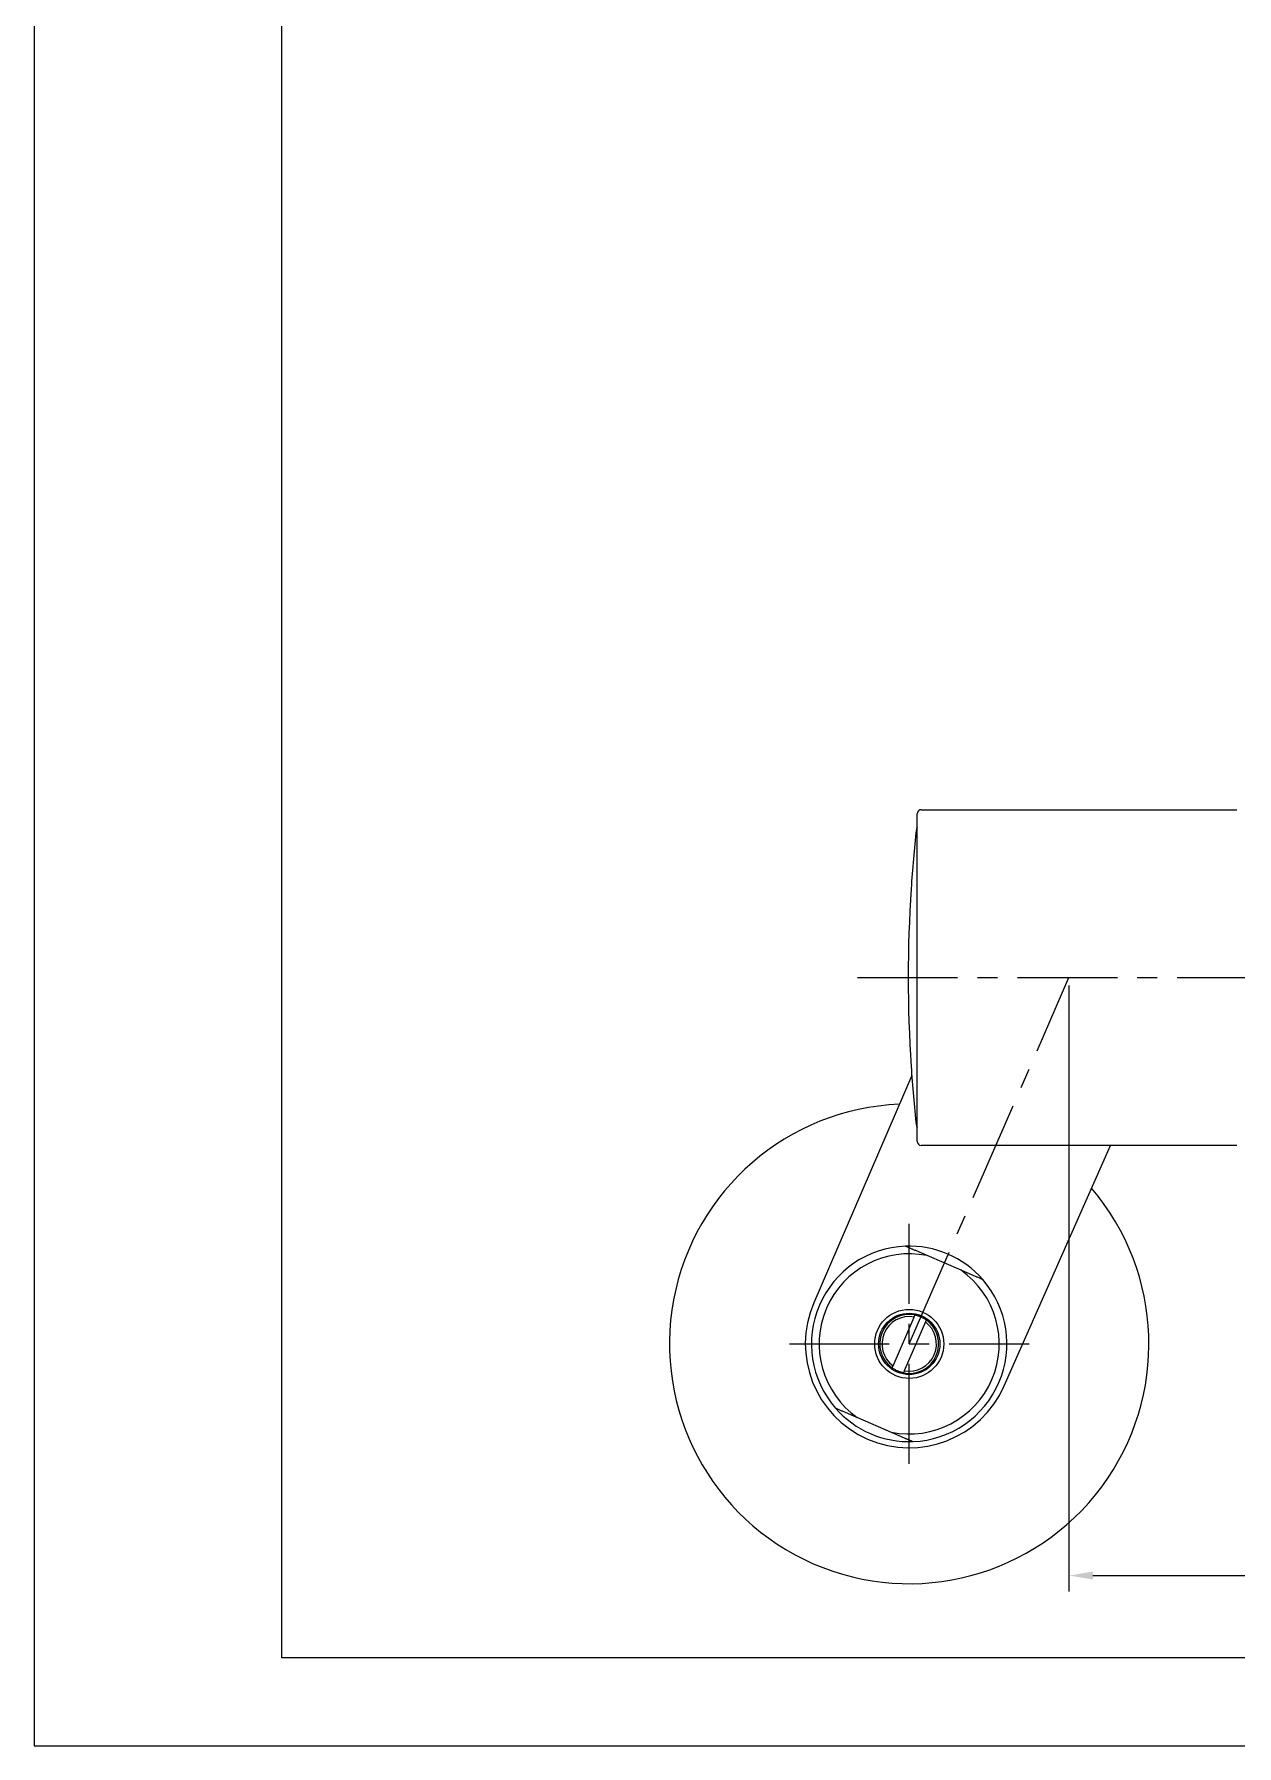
# Model space of a CAD drawing. Header units: millimetres. Extents: x 2029 to 2623, y -1230 to -810.
# Drawn here: x 2028.9 to 2179.4, y -1229.7 to -1015.5 of the extents above; entities that cross this region are included whole.
import ezdxf

# ---------------------------------------------------------------- set-up
doc = ezdxf.new("R2010")
doc.units = ezdxf.units.MM
doc.header["$LTSCALE"] = 10
doc.linetypes.add('CENTER', pattern=[2, 1.25, -0.25, 0.25, -0.25])
doc.layers.get('0').update_dxf_attribs({"color": 2})
for name, color, linetype in [('00_COMPONENTS', 7, 'Continuous'), ('1', 1, 'CENTER'), ('CENTER', 1, 'CENTER'), ('CL', 1, 'CENTER'), ('DIM', 2, 'Continuous'), ('DWG', 7, 'Continuous')]:
    doc.layers.add(name, color=color, linetype=linetype)

msp = doc.modelspace()

# ---------------------------------------------------------------- linework, layer by layer
at = {"color": 4}
for p, q in [((2059.9, -1218.65), (2059.9, -843.65)), ((2608.9, -1218.65), (2059.9, -1218.65))]:
    msp.add_line(p, q, dxfattribs=at)
msp.add_lwpolyline([(2622.9, -1229.65), (2622.9, -809.65), (2028.9, -809.65), (2028.9, -1229.65)], close=True)
at = {"color": 0, "lineweight": 5}
msp.add_arc((2139.91, -1154.05), 0.5, 180, 270, dxfattribs=at)
at = {"layer": '00_COMPONENTS', "lineweight": 5}
for p, q in [((2138.74, -1145.79), (2126.47, -1174.23)), ((2150.3, -1184.63), (2163.59, -1154.55))]:
    msp.add_line(p, q, dxfattribs=at)
for radius, start, end in [(30, 92.3569, 40.4887), (13, 156.6745, 246.4218), (13, 246.4218, 336.1691)]:
    msp.add_arc((2138.41, -1179.38), radius, start, end, dxfattribs=at)
at = {"layer": '1', "color": 7, "linetype": 'Continuous', "lineweight": 5}
for p, q in [((2144.9, -1170.16), (2140.65, -1168.33)), ((2136.39, -1182.12), (2139.02, -1176.03)), ((2140.43, -1176.63), (2137.8, -1182.73)), ((2131.92, -1188.59), (2136.16, -1190.42))]:
    msp.add_line(p, q, dxfattribs=at)
for radius in [4.32, 3.84]:
    msp.add_circle((2138.41, -1179.38), radius, dxfattribs=at)
for radius, start, end in [(12.23, 92.2575, 221.0915), (11.27, 78.5148, 234.8342), (12.23, 41.0915, 92.2575), (11.27, 258.5148, 54.8342), (12.23, 272.2575, 41.0915), (3.69, 78.6675, 234.6815), (3.41, 79.6981, 233.6509), (3.69, 258.6675, 54.6815), (3.41, 259.6981, 53.6509), (12.23, 221.0915, 272.2575)]:
    msp.add_arc((2138.41, -1179.38), radius, start, end, dxfattribs=at)
for points, knots in [([(2140.65, -1168.33), (2140.53, -1168.28), (2140.4, -1168.22), (2140.15, -1168.11), (2140.02, -1168.06), (2139.77, -1167.95), (2139.64, -1167.89), (2139.39, -1167.78), (2139.26, -1167.73), (2139.07, -1167.65), (2139.01, -1167.62), (2138.92, -1167.58), (2138.89, -1167.57), (2138.82, -1167.54), (2138.79, -1167.53), (2138.7, -1167.49), (2138.64, -1167.46), (2138.55, -1167.42), (2138.52, -1167.41), (2138.46, -1167.39), (2138.43, -1167.37), (2138.35, -1167.34), (2138.29, -1167.31), (2138.21, -1167.28), (2138.19, -1167.27), (2138.15, -1167.25), (2138.14, -1167.25), (2138.11, -1167.23), (2138.1, -1167.23), (2138.07, -1167.21), (2138.04, -1167.21), (2138.02, -1167.19), (2138.01, -1167.19), (2137.99, -1167.18), (2137.98, -1167.18), (2137.96, -1167.17), (2137.95, -1167.16), (2137.94, -1167.16), (2137.93, -1167.16), (2137.93, -1167.16), (2137.93, -1167.15), (2137.93, -1167.15)], [0, 0, 0, 0, 0.125, 0.125, 0.25, 0.25, 0.375, 0.375, 0.5, 0.5, 0.5625, 0.5625, 0.59375, 0.59375, 0.625, 0.625, 0.6875, 0.6875, 0.71875, 0.71875, 0.75, 0.75, 0.8125, 0.8125, 0.84375, 0.84375, 0.859375, 0.859375, 0.875, 0.875, 0.90625, 0.90625, 0.921875, 0.921875, 0.9375, 0.9375, 0.96875, 0.96875, 0.984375, 0.984375, 1, 1, 1, 1]), ([(2147.63, -1171.34), (2147.63, -1171.34), (2147.62, -1171.34), (2147.61, -1171.33), (2147.61, -1171.33), (2147.61, -1171.33), (2147.6, -1171.33), (2147.59, -1171.32), (2147.59, -1171.32), (2147.57, -1171.31), (2147.55, -1171.3), (2147.52, -1171.29), (2147.51, -1171.29), (2147.49, -1171.28), (2147.48, -1171.27), (2147.44, -1171.26), (2147.42, -1171.25), (2147.37, -1171.23), (2147.34, -1171.22), (2147.26, -1171.18), (2147.21, -1171.16), (2147.09, -1171.11), (2147.03, -1171.08), (2146.94, -1171.04), (2146.91, -1171.03), (2146.85, -1171), (2146.82, -1170.99), (2146.73, -1170.95), (2146.67, -1170.92), (2146.54, -1170.87), (2146.48, -1170.84), (2146.29, -1170.76), (2146.17, -1170.71), (2145.92, -1170.6), (2145.79, -1170.55), (2145.54, -1170.44), (2145.41, -1170.38), (2145.16, -1170.27), (2145.03, -1170.22), (2144.9, -1170.16)], [0, 0, 0, 0, 0.03125, 0.03125, 0.039063, 0.039063, 0.046875, 0.046875, 0.0625, 0.0625, 0.09375, 0.09375, 0.109375, 0.109375, 0.125, 0.125, 0.15625, 0.15625, 0.1875, 0.1875, 0.25, 0.25, 0.3125, 0.3125, 0.34375, 0.34375, 0.375, 0.375, 0.4375, 0.4375, 0.5, 0.5, 0.625, 0.625, 0.75, 0.75, 0.875, 0.875, 1, 1, 1, 1]), ([(2139.13, -1175.76), (2139.26, -1175.78), (2139.39, -1175.81), (2139.63, -1175.89), (2139.75, -1175.93), (2139.99, -1176.04), (2140.1, -1176.09), (2140.27, -1176.19), (2140.33, -1176.22), (2140.44, -1176.29), (2140.49, -1176.33), (2140.54, -1176.36)], [0, 0, 0, 0, 0.25, 0.25, 0.5, 0.5, 0.75, 0.75, 0.875, 0.875, 1, 1, 1, 1]), ([(2137.68, -1183), (2137.56, -1182.97), (2137.43, -1182.94), (2137.19, -1182.86), (2137.07, -1182.82), (2136.83, -1182.72), (2136.72, -1182.66), (2136.55, -1182.57), (2136.49, -1182.53), (2136.38, -1182.46), (2136.33, -1182.43), (2136.27, -1182.39)], [0, 0, 0, 0, 0.25, 0.25, 0.5, 0.5, 0.75, 0.75, 0.875, 0.875, 1, 1, 1, 1]), ([(2129.19, -1187.42), (2129.19, -1187.42), (2129.19, -1187.42), (2129.2, -1187.42), (2129.21, -1187.42), (2129.21, -1187.43), (2129.21, -1187.43), (2129.22, -1187.43), (2129.23, -1187.43), (2129.25, -1187.44), (2129.27, -1187.45), (2129.3, -1187.46), (2129.31, -1187.47), (2129.33, -1187.48), (2129.34, -1187.48), (2129.37, -1187.5), (2129.4, -1187.51), (2129.45, -1187.53), (2129.47, -1187.54), (2129.56, -1187.57), (2129.61, -1187.6), (2129.73, -1187.65), (2129.78, -1187.67), (2129.87, -1187.71), (2129.91, -1187.72), (2129.97, -1187.75), (2130, -1187.76), (2130.09, -1187.8), (2130.15, -1187.83), (2130.28, -1187.88), (2130.34, -1187.91), (2130.52, -1187.99), (2130.65, -1188.05), (2130.9, -1188.15), (2131.03, -1188.21), (2131.28, -1188.32), (2131.41, -1188.37), (2131.66, -1188.48), (2131.79, -1188.54), (2131.92, -1188.59)], [0, 0, 0, 0, 0.03125, 0.03125, 0.039063, 0.039063, 0.046875, 0.046875, 0.0625, 0.0625, 0.09375, 0.09375, 0.109375, 0.109375, 0.125, 0.125, 0.15625, 0.15625, 0.1875, 0.1875, 0.25, 0.25, 0.3125, 0.3125, 0.34375, 0.34375, 0.375, 0.375, 0.4375, 0.4375, 0.5, 0.5, 0.625, 0.625, 0.75, 0.75, 0.875, 0.875, 1, 1, 1, 1]), ([(2136.16, -1190.42), (2136.29, -1190.48), (2136.42, -1190.53), (2136.67, -1190.64), (2136.8, -1190.7), (2137.05, -1190.81), (2137.18, -1190.86), (2137.43, -1190.97), (2137.56, -1191.02), (2137.74, -1191.11), (2137.81, -1191.13), (2137.9, -1191.17), (2137.93, -1191.19), (2137.99, -1191.21), (2138.03, -1191.23), (2138.12, -1191.27), (2138.18, -1191.29), (2138.27, -1191.33), (2138.3, -1191.34), (2138.36, -1191.37), (2138.39, -1191.38), (2138.47, -1191.42), (2138.53, -1191.44), (2138.61, -1191.48), (2138.63, -1191.49), (2138.67, -1191.5), (2138.68, -1191.51), (2138.71, -1191.52), (2138.72, -1191.52), (2138.75, -1191.54), (2138.77, -1191.55), (2138.8, -1191.56), (2138.81, -1191.57), (2138.83, -1191.57), (2138.84, -1191.58), (2138.86, -1191.59), (2138.87, -1191.59), (2138.88, -1191.6), (2138.89, -1191.6), (2138.89, -1191.6), (2138.89, -1191.6), (2138.89, -1191.6)], [0, 0, 0, 0, 0.125, 0.125, 0.25, 0.25, 0.375, 0.375, 0.5, 0.5, 0.5625, 0.5625, 0.59375, 0.59375, 0.625, 0.625, 0.6875, 0.6875, 0.71875, 0.71875, 0.75, 0.75, 0.8125, 0.8125, 0.84375, 0.84375, 0.859375, 0.859375, 0.875, 0.875, 0.90625, 0.90625, 0.921875, 0.921875, 0.9375, 0.9375, 0.96875, 0.96875, 0.984375, 0.984375, 1, 1, 1, 1])]:
    msp.add_open_spline(points, degree=3, knots=knots, dxfattribs=at)
for points, weights in [([(2139.02, -1176.03), (2139.07, -1175.9), (2139.13, -1175.76)], [1, 1.00086326892, 1]), ([(2140.54, -1176.36), (2140.48, -1176.5), (2140.43, -1176.63)], [1, 1.00086327322, 1]), ([(2136.27, -1182.39), (2136.33, -1182.25), (2136.39, -1182.12)], [1, 1.00086326892, 1]), ([(2137.8, -1182.73), (2137.74, -1182.86), (2137.68, -1183)], [1, 1.00086327322, 1])]:
    msp.add_rational_spline(points, weights, degree=2, dxfattribs=at)
at = {"layer": 'CENTER', "lineweight": 5}
msp.add_line((2131.96, -1133.55), (2334.37, -1133.55), dxfattribs=at)
at = {"layer": 'CENTER', "color": 1, "lineweight": 5}
msp.add_line((2138.41, -1179.38), (2158.41, -1133.55), dxfattribs=at)
at = {"layer": 'CL', "color": 1, "linetype": 'CENTER', "lineweight": 5}
for p, q in [((2138.41, -1194.38), (2138.41, -1164.38)), ((2123.41, -1179.38), (2153.41, -1179.38))]:
    msp.add_line(p, q, dxfattribs=at)
at = {"layer": 'DIM', "lineweight": 25}
for p, q in [((2158.41, -1134.55), (2158.41, -1210.36)), ((2161.41, -1208.36), (2255.41, -1208.36))]:
    msp.add_line(p, q, dxfattribs=at)
at = {"layer": 'DIM'}
msp.add_solid([(2161.41, -1207.86), (2161.41, -1208.86), (2158.41, -1208.36)], dxfattribs=at)
at = {"layer": 'DWG', "lineweight": 5}
for p, q in [((2139.41, -1133.55), (2139.41, -1113.05)), ((2139.91, -1112.55), (2179.41, -1112.55)), ((2139.41, -1114.75), (2139.41, -1114.05)), ((2139.41, -1153.05), (2139.41, -1133.55)), ((2139.41, -1154.05), (2139.41, -1153.05)), ((2179.41, -1154.55), (2139.91, -1154.55))]:
    msp.add_line(p, q, dxfattribs=at)
for centre, radius, start, end in [((2139.91, -1113.05), 0.5, 90, 180), ((2308.29, -1133.55), 170, 173.734, 176.2503), ((2139.81, -1115.05), 0.5, 142.8363, 173.734), ((2308.29, -1133.55), 170, 176.252, 183.748), ((2308.29, -1133.55), 170, 183.7497, 186.266), ((2139.81, -1152.05), 0.5, 186.266, 217.1637)]:
    msp.add_arc(centre, radius, start, end, dxfattribs=at)

doc.saveas('drawing.dxf')
